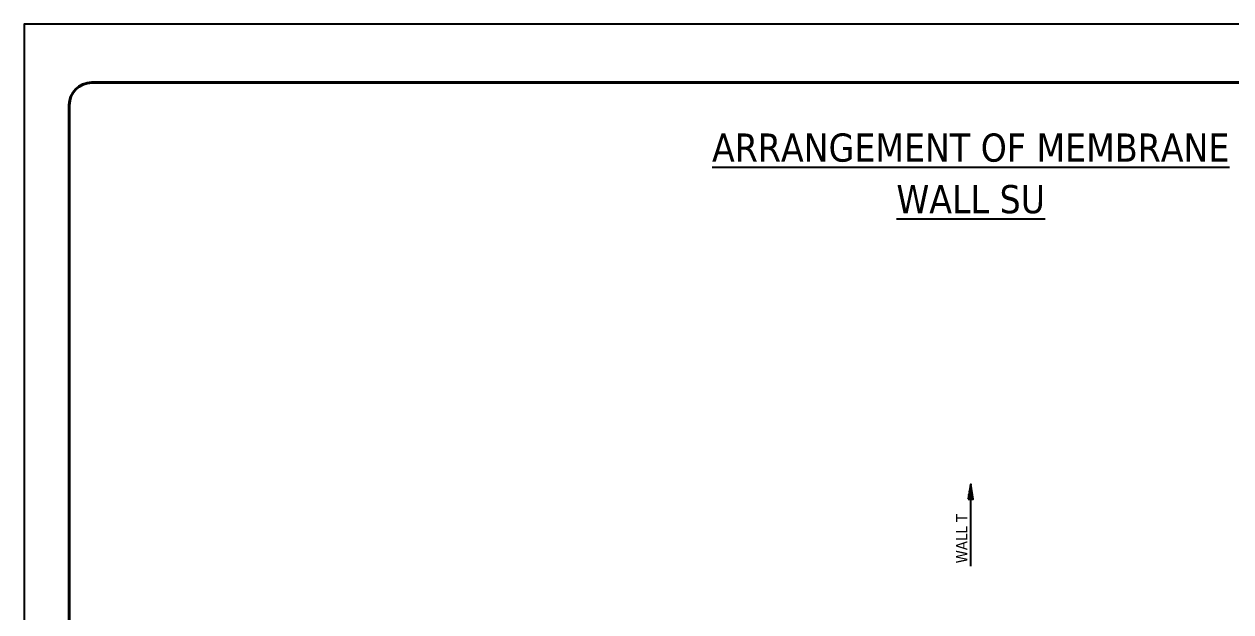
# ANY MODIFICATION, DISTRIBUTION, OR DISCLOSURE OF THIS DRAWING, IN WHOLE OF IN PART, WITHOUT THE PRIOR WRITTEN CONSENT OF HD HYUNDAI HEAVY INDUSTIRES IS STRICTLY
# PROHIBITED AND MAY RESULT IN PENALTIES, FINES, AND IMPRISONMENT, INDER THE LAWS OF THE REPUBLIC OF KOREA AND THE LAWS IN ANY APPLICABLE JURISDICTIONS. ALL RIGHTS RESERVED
# Model space of a CAD drawing. Extents: x 0 to 50400, y 0 to 35640.
# Drawn here: x 0 to 32126, y 19975 to 35640 of the extents above; entities that cross this region are included whole.
import ezdxf
from ezdxf.enums import TextEntityAlignment as Align

# ---------------------------------------------------------------- set-up
doc = ezdxf.new("R2010")
doc.units = 0
doc.layers.add('KC-2B Note', color=2, linetype='Continuous', lineweight=25)
doc.layers.add('KC-2B Wall Name', color=3, linetype='Continuous', lineweight=25)
doc.layers.add('MULTI-PLOT-AREA', color=2, linetype='Continuous', plot=False)
doc.layers.add('New Scale Title', color=7, linetype='Continuous')
doc.styles.add('Default', font='Tahoma.ttf')

# ---------------------------------------------------------------- blocks, each defined once
blk = doc.blocks.new('MULTI-PLOT-AREA')
at = {"layer": 'MULTI-PLOT-AREA'}
blk.add_lwpolyline([(0, 0), (1, 0), (1, 1), (0, 1)], close=True, dxfattribs=at)

msp = doc.modelspace()

# ---------------------------------------------------------------- hatches: boundary and pattern name
at = {"layer": 'KC-2B Wall Name'}
h = msp.add_hatch(dxfattribs=at)
h.set_pattern_fill('SLOPELINE', color=256, scale=0.75, style=0, pattern_type=2)
h.set_pattern_definition([(45, (36405.05, 17051.78454), (-0.530330086, 0.530330086), [75, -0.075])])
h.paths.add_polyline_path([(25133, 22984), (25267, 22984), (25200, 23382)])

# ---------------------------------------------------------------- linework, layer by layer
msp.add_line((25200, 21195), (25200, 22984), dxfattribs=at)
msp.add_lwpolyline([(25133, 22984), (25267, 22984), (25200, 23382)], close=True, dxfattribs=at)
at = {"layer": 'New Scale Title', "color": 7, "linetype": 'Continuous', "lineweight": 40}
for p, q in [((1800, 34080), (48600, 34080)), ((1200, 1800), (1200, 33480))]:
    msp.add_line(p, q, dxfattribs=at)
msp.add_arc((1800, 33480), 600, 90, 180, dxfattribs=at)

# ---------------------------------------------------------------- block references
at = {"layer": 'New Scale Title', "lineweight": 5, "xscale": 50400, "yscale": 35640, "zscale": 1.2}
msp.add_blockref('MULTI-PLOT-AREA', (0, 0), dxfattribs=at)

# ---------------------------------------------------------------- texts
at = {"layer": 'KC-2B Note', "style": 'Default'}
for s, p in [('%%UARRANGEMENT OF MEMBRANE', (25200, 31750)), ('%%UWALL SU', (25200, 30375))]:
    msp.add_text(s, height=750, dxfattribs=at).set_placement(p, align=Align.BOTTOM_CENTER)
at = {"layer": 'KC-2B Wall Name', "style": 'Default'}
msp.add_text('WALL T', height=300, rotation=90, dxfattribs=at).set_placement((25200, 21270), align=Align.BOTTOM_LEFT)

doc.saveas('drawing.dxf')
